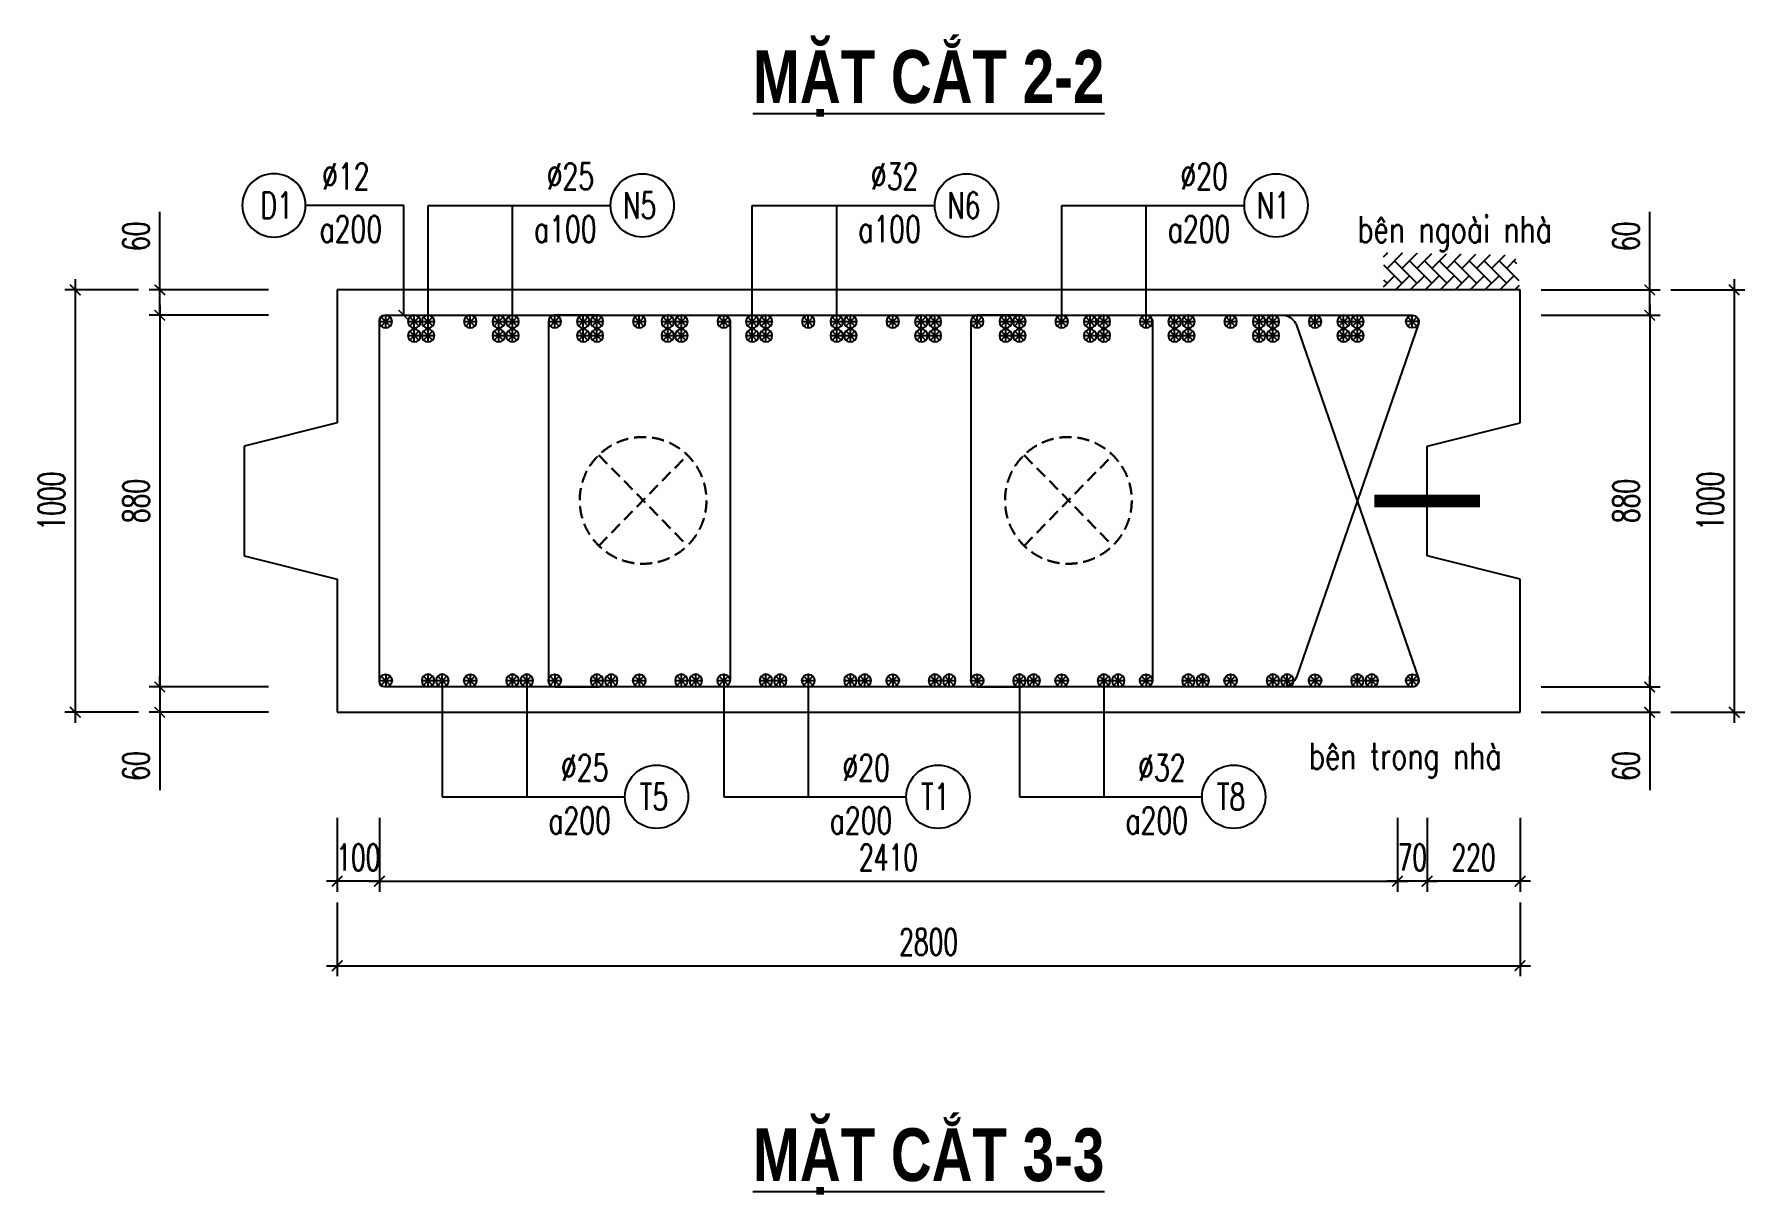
# Model space of a CAD drawing. Header units: millimetres. Extents: x -143570 to 58447, y -1448440 to -1202244.
# Drawn here: x -13922 to 2275, y -1409133 to -1398142 of the extents above; entities that cross this region are included whole.
import ezdxf
from ezdxf.enums import TextEntityAlignment as Align

# ---------------------------------------------------------------- set-up
doc = ezdxf.new("R2010")
doc.units = ezdxf.units.MM
doc.header["$LTSCALE"] = 30
doc.header["$PDMODE"] = 3
doc.linetypes.add('DASHED', pattern=[19.05, 12.7, -6.35])
doc.layers.get('0').update_dxf_attribs({"lineweight": 9})
doc.layers.get('Defpoints').update_dxf_attribs({"lineweight": 9})
for name, color, linetype in [('ccu11-Cotthep', 9, 'Continuous'), ('ccu11-Dim', 8, 'Continuous'), ('ccu11-Hatch', 8, 'Continuous'), ('ccu11-Text', 31, 'Continuous'), ('ccu11-Thay', 7, 'Continuous'), ('ccu11-Thep', 4, 'Continuous'), ('ccu11-Thep doc', 4, 'Continuous'), ('ccu11-Thepdai', 6, 'Continuous')]:
    doc.layers.add(name, color=color, linetype=linetype)
doc.layers.add('ccu11-Khuat', color=9, linetype='DASHED', lineweight=30)
doc.layers.add('Vicom_thep doc', color=1, linetype='Continuous', lineweight=35)
doc.styles.add('ccu11-dim', font='vnsimli.shx', dxfattribs={"width": 0.65, "bigfont": 'bigfont.shx'})
doc.styles.add('ccu11-VnAvH-B', font='')
doc.styles.add('ccu11-vnsimli', font='vnsimli.shx', dxfattribs={"width": 0.8, "bigfont": 'vns.shx'})
doc.styles.add('ccu11-vnsimple', font='vnsimple.shx', dxfattribs={"bigfont": 'bigfont.shx'})
doc.styles.add('ccu11_simli', font='vnsimli.shx', dxfattribs={"width": 0.8})
doc.styles.get('ccu11-VnAvH-B').set_extended_font_data('.VnAvantH', bold=True)
doc.dimstyles.new('ccu11-100', dxfattribs={"dimscale": 100, "dimtxt": 2.5, "dimasz": 1, "dimexe": 1, "dimexo": 2, "dimgap": 1, "dimtad": 1, "dimdec": 0, "dimdsep": 46, "dimtxsty": 'ccu11-dim', "dimblk": 'ARCHTICK', "dimcen": -1, "dimdle": 1, "dimclrd": 256, "dimclre": 256, "dimclrt": 3, "dimadec": 0, "dimazin": 2, "dimtfac": 0.1, "dimtdec": 0, "dimtmove": 0, "dimatfit": 1, "dimldrblk": 'ARCHTICK', "dimfxl": 1, "dimtvp": 0.833333, "dimtolj": 1, "dimtzin": 12, "dimarcsym": 0})
doc.dimstyles.new('ccu11-100x4', dxfattribs={"dimscale": 100, "dimtxt": 2.5, "dimasz": 1, "dimexe": 1, "dimexo": 2, "dimgap": 1, "dimtad": 1, "dimdec": 0, "dimlfac": 0.25, "dimdsep": 46, "dimtxsty": 'ccu11-dim', "dimblk": 'ARCHTICK', "dimcen": -1, "dimdle": 1, "dimclrd": 256, "dimclre": 256, "dimclrt": 3, "dimadec": 0, "dimazin": 2, "dimtfac": 0.1, "dimtdec": 0, "dimtmove": 0, "dimatfit": 1, "dimldrblk": 'ARCHTICK', "dimfxl": 1, "dimtvp": 0.833333, "dimtolj": 1, "dimtzin": 12, "dimarcsym": 0})

# ---------------------------------------------------------------- blocks, each defined once
blk = doc.blocks.new('MCT')
at = {"ltscale": 0.005}
for p, q in [((-0.49, 0), (0.49, 0)), ((0.35, -0.35), (-0.35, 0.35)), ((-0.35, -0.35), (0.35, 0.35)), ((0, -0.49), (0, 0.49))]:
    blk.add_line(p, q, dxfattribs=at)
blk.add_circle((0, 0), 0.492, dxfattribs=at)
blk = doc.blocks.new('*U646')
at = {"layer": 'ccu11-Thep doc', "xscale": -121.9200000001001, "yscale": 121.9200000001001, "zscale": 121.92, "rotation": 270}
blk.add_blockref('MCT', (0, 0), dxfattribs=at)
blk = doc.blocks.new('*U647')
at = {"layer": 'ccu11-Thep doc', "color": 0, "linetype": 'ByBlock', "lineweight": -2, "transparency": 16777216}
for p in [(0, 0), (800, 0), (1600, 0), (2400, 0), (3200, 0), (4000, 0), (4800, 0), (5600, 0), (6400, 0), (7200, 0), (8000, 0), (8800, 0)]:
    blk.add_blockref('*U646', p, dxfattribs=at)
blk = doc.blocks.new('*U648')
at = {"layer": 'ccu11-Thep doc', "xscale": -121.9200000001001, "yscale": 121.9200000001001, "zscale": 121.92, "rotation": 270}
blk.add_blockref('MCT', (0, 0), dxfattribs=at)
blk = doc.blocks.new('*U649')
at = {"layer": 'ccu11-Thep doc', "color": 0, "linetype": 'ByBlock', "lineweight": -2, "transparency": 16777216}
for p in [(0, 0), (800, 0), (1600, 0), (2400, 0), (3200, 0), (4000, 0), (4800, 0), (5600, 0), (6400, 0), (7200, 0), (8000, 0), (8800, 0)]:
    blk.add_blockref('*U648', p, dxfattribs=at)
blk = doc.blocks.new('_ARCHTICK')
at = {"color": 0, "linetype": 'ByBlock', "const_width": 0.15}
blk.add_lwpolyline([(-0.5, -0.5), (0.5, 0.5)], dxfattribs=at)
blk = doc.blocks.new('*D680')
at = {"layer": 'ccu11-Dim', "linetype": 'ByBlock', "lineweight": -2, "ltscale": 30, "transparency": 16777216}
for p, q in [((-12733, -1400563), (-12733, -1399823)), ((-11704, -1400563), (-12833, -1400563)), ((-12733, -1400803), (-12733, -1400563)), ((-11704, -1400803), (-12833, -1400803)), ((-12733, -1400803), (-12733, -1400903))]:
    blk.add_line(p, q, dxfattribs=at)
at = {"layer": 'Defpoints', "color": 0, "linetype": 'ByBlock', "ltscale": 30, "transparency": 16777216}
for p in [(-11504, -1400563), (-12733, -1400803), (-11504, -1400803)]:
    blk.add_point(p, dxfattribs=at)
at = {"layer": 'ccu11-Dim', "linetype": 'ByBlock', "lineweight": -2, "ltscale": 30, "transparency": 16777216, "xscale": 100, "yscale": 100, "zscale": 100}
for p, rotation in [((-12733, -1400563), 270), ((-12733, -1400803), 90)]:
    blk.add_blockref('_ARCHTICK', p, dxfattribs=dict(at, rotation=rotation))
at = {"layer": 'ccu11-Dim', "color": 3, "linetype": 'ByBlock', "ltscale": 30, "transparency": 16777216, "insert": (-12958, -1400055), "char_height": 250, "attachment_point": 5, "rotation": 90, "style": 'ccu11-dim'}
blk.add_mtext('\\A1;60', dxfattribs=at)
blk = doc.blocks.new('*D681')
at = {"layer": 'ccu11-Dim', "linetype": 'ByBlock', "lineweight": -2, "ltscale": 30, "transparency": 16777216}
for p, q in [((-12733, -1400703), (-12733, -1404423)), ((-11704, -1400803), (-12833, -1400803)), ((-11704, -1404323), (-12833, -1404323))]:
    blk.add_line(p, q, dxfattribs=at)
at = {"layer": 'Defpoints', "color": 0, "linetype": 'ByBlock', "ltscale": 30, "transparency": 16777216}
for p in [(-11504, -1400803), (-12733, -1404323), (-11504, -1404323)]:
    blk.add_point(p, dxfattribs=at)
at = {"layer": 'ccu11-Dim', "linetype": 'ByBlock', "lineweight": -2, "ltscale": 30, "transparency": 16777216, "xscale": 100, "yscale": 100, "zscale": 100}
for p, rotation in [((-12733, -1400803), 90), ((-12733, -1404323), 270)]:
    blk.add_blockref('_ARCHTICK', p, dxfattribs=dict(at, rotation=rotation))
at = {"layer": 'ccu11-Dim', "color": 3, "linetype": 'ByBlock', "ltscale": 30, "transparency": 16777216, "insert": (-12958, -1402563), "char_height": 250, "attachment_point": 5, "rotation": 90, "style": 'ccu11-dim'}
blk.add_mtext('\\A1;880', dxfattribs=at)
blk = doc.blocks.new('*D682')
at = {"layer": 'ccu11-Dim', "linetype": 'ByBlock', "lineweight": -2, "ltscale": 30, "transparency": 16777216}
for p, q in [((-12733, -1404323), (-12733, -1404223)), ((-11704, -1404323), (-12833, -1404323)), ((-12733, -1404323), (-12733, -1404563)), ((-11704, -1404563), (-12833, -1404563)), ((-12733, -1404563), (-12733, -1405302))]:
    blk.add_line(p, q, dxfattribs=at)
at = {"layer": 'Defpoints', "color": 0, "linetype": 'ByBlock', "ltscale": 30, "transparency": 16777216}
for p in [(-12733, -1404323), (-11504, -1404323), (-11504, -1404563)]:
    blk.add_point(p, dxfattribs=at)
at = {"layer": 'ccu11-Dim', "linetype": 'ByBlock', "lineweight": -2, "ltscale": 30, "transparency": 16777216, "xscale": 100, "yscale": 100, "zscale": 100}
for p, rotation in [((-12733, -1404323), 270), ((-12733, -1404563), 90)]:
    blk.add_blockref('_ARCHTICK', p, dxfattribs=dict(at, rotation=rotation))
at = {"layer": 'ccu11-Dim', "color": 3, "linetype": 'ByBlock', "ltscale": 30, "transparency": 16777216, "insert": (-12958, -1405071), "char_height": 250, "attachment_point": 5, "rotation": 90, "style": 'ccu11-dim'}
blk.add_mtext('\\A1;60', dxfattribs=at)
blk = doc.blocks.new('*D683')
at = {"layer": 'ccu11-Dim', "linetype": 'ByBlock', "lineweight": -2, "ltscale": 30, "transparency": 16777216}
for p, q in [((-12933, -1400563), (-13633, -1400563)), ((-13533, -1400463), (-13533, -1404663)), ((-12933, -1404563), (-13633, -1404563))]:
    blk.add_line(p, q, dxfattribs=at)
at = {"layer": 'Defpoints', "color": 0, "linetype": 'ByBlock', "ltscale": 30, "transparency": 16777216}
for p in [(-12733, -1400563), (-13533, -1404563), (-12733, -1404563)]:
    blk.add_point(p, dxfattribs=at)
at = {"layer": 'ccu11-Dim', "linetype": 'ByBlock', "lineweight": -2, "ltscale": 30, "transparency": 16777216, "xscale": 100, "yscale": 100, "zscale": 100}
for p, rotation in [((-13533, -1400563), 90), ((-13533, -1404563), 270)]:
    blk.add_blockref('_ARCHTICK', p, dxfattribs=dict(at, rotation=rotation))
at = {"layer": 'ccu11-Dim', "color": 3, "linetype": 'ByBlock', "ltscale": 30, "transparency": 16777216, "insert": (-13758, -1402563), "char_height": 250, "attachment_point": 5, "rotation": 90, "style": 'ccu11-dim'}
blk.add_mtext('\\A1;1000', dxfattribs=at)
blk = doc.blocks.new('*D684')
at = {"layer": 'ccu11-Dim', "linetype": 'ByBlock', "lineweight": -2, "ltscale": 30, "transparency": 16777216}
for p, q in [((-733, -1405563), (-733, -1406263)), ((147, -1405563), (147, -1406263)), ((247, -1406163), (-833, -1406163))]:
    blk.add_line(p, q, dxfattribs=at)
at = {"layer": 'Defpoints', "color": 0, "linetype": 'ByBlock', "ltscale": 30, "transparency": 16777216}
for p in [(-733, -1405363), (147, -1405363), (-733, -1406163)]:
    blk.add_point(p, dxfattribs=at)
at = {"layer": 'ccu11-Dim', "linetype": 'ByBlock', "lineweight": -2, "ltscale": 30, "transparency": 16777216, "xscale": 100, "yscale": 100, "zscale": 100, "rotation": 180}
blk.add_blockref('_ARCHTICK', (-733, -1406163), dxfattribs=at)
at = {"layer": 'ccu11-Dim', "linetype": 'ByBlock', "lineweight": -2, "ltscale": 30, "transparency": 16777216, "xscale": 100, "yscale": 100, "zscale": 100}
blk.add_blockref('_ARCHTICK', (147, -1406163), dxfattribs=at)
at = {"layer": 'ccu11-Dim', "color": 3, "linetype": 'ByBlock', "ltscale": 30, "transparency": 16777216, "insert": (-293, -1405938), "char_height": 250, "attachment_point": 5, "style": 'ccu11-dim'}
blk.add_mtext('\\A1;220', dxfattribs=at)
blk = doc.blocks.new('*D685')
at = {"layer": 'ccu11-Dim', "linetype": 'ByBlock', "lineweight": -2, "ltscale": 30, "transparency": 16777216}
for p, q in [((-11053, -1406363), (-11053, -1407063)), ((147, -1406363), (147, -1407063)), ((-11153, -1406963), (247, -1406963))]:
    blk.add_line(p, q, dxfattribs=at)
at = {"layer": 'Defpoints', "color": 0, "linetype": 'ByBlock', "ltscale": 30, "transparency": 16777216}
for p in [(-11053, -1406163), (147, -1406163), (147, -1406963)]:
    blk.add_point(p, dxfattribs=at)
at = {"layer": 'ccu11-Dim', "linetype": 'ByBlock', "lineweight": -2, "ltscale": 30, "transparency": 16777216, "xscale": 100, "yscale": 100, "zscale": 100, "rotation": 180}
blk.add_blockref('_ARCHTICK', (-11053, -1406963), dxfattribs=at)
at = {"layer": 'ccu11-Dim', "linetype": 'ByBlock', "lineweight": -2, "ltscale": 30, "transparency": 16777216, "xscale": 100, "yscale": 100, "zscale": 100}
blk.add_blockref('_ARCHTICK', (147, -1406963), dxfattribs=at)
at = {"layer": 'ccu11-Dim', "color": 3, "linetype": 'ByBlock', "ltscale": 30, "transparency": 16777216, "insert": (-5453, -1406738), "char_height": 250, "attachment_point": 5, "style": 'ccu11-dim'}
blk.add_mtext('\\A1;2800', dxfattribs=at)
blk = doc.blocks.new('*D686')
at = {"layer": 'ccu11-Dim', "linetype": 'ByBlock', "lineweight": -2, "ltscale": 30, "transparency": 16777216}
for p, q in [((-1013, -1405563), (-1013, -1406263)), ((-733, -1405563), (-733, -1406263)), ((-1013, -1406163), (-1113, -1406163)), ((-733, -1406163), (-1013, -1406163)), ((-733, -1406163), (-633, -1406163))]:
    blk.add_line(p, q, dxfattribs=at)
at = {"layer": 'Defpoints', "color": 0, "linetype": 'ByBlock', "ltscale": 30, "transparency": 16777216}
for p in [(-1013, -1405363), (-733, -1405363), (-1013, -1406163)]:
    blk.add_point(p, dxfattribs=at)
at = {"layer": 'ccu11-Dim', "linetype": 'ByBlock', "lineweight": -2, "ltscale": 30, "transparency": 16777216, "xscale": 100, "yscale": 100, "zscale": 100}
blk.add_blockref('_ARCHTICK', (-1013, -1406163), dxfattribs=at)
at = {"layer": 'ccu11-Dim', "linetype": 'ByBlock', "lineweight": -2, "ltscale": 30, "transparency": 16777216, "xscale": 100, "yscale": 100, "zscale": 100, "rotation": 180}
blk.add_blockref('_ARCHTICK', (-733, -1406163), dxfattribs=at)
at = {"layer": 'ccu11-Dim', "color": 3, "linetype": 'ByBlock', "ltscale": 30, "transparency": 16777216, "insert": (-873, -1405938), "char_height": 250, "attachment_point": 5, "style": 'ccu11-dim'}
blk.add_mtext('\\A1;70', dxfattribs=at)
blk = doc.blocks.new('*D687')
at = {"layer": 'ccu11-Dim', "linetype": 'ByBlock', "lineweight": -2, "ltscale": 30, "transparency": 16777216}
for p, q in [((-10653, -1405563), (-10653, -1406263)), ((-1013, -1405563), (-1013, -1406263)), ((-10753, -1406163), (-913, -1406163))]:
    blk.add_line(p, q, dxfattribs=at)
at = {"layer": 'Defpoints', "color": 0, "linetype": 'ByBlock', "ltscale": 30, "transparency": 16777216}
for p in [(-10653, -1405363), (-1013, -1405363), (-1013, -1406163)]:
    blk.add_point(p, dxfattribs=at)
at = {"layer": 'ccu11-Dim', "linetype": 'ByBlock', "lineweight": -2, "ltscale": 30, "transparency": 16777216, "xscale": 100, "yscale": 100, "zscale": 100, "rotation": 180}
blk.add_blockref('_ARCHTICK', (-10653, -1406163), dxfattribs=at)
at = {"layer": 'ccu11-Dim', "linetype": 'ByBlock', "lineweight": -2, "ltscale": 30, "transparency": 16777216, "xscale": 100, "yscale": 100, "zscale": 100}
blk.add_blockref('_ARCHTICK', (-1013, -1406163), dxfattribs=at)
at = {"layer": 'ccu11-Dim', "color": 3, "linetype": 'ByBlock', "ltscale": 30, "transparency": 16777216, "insert": (-5833, -1405938), "char_height": 250, "attachment_point": 5, "style": 'ccu11-dim'}
blk.add_mtext('\\A1;2410', dxfattribs=at)
blk = doc.blocks.new('*D688')
at = {"layer": 'ccu11-Dim', "linetype": 'ByBlock', "lineweight": -2, "ltscale": 30, "transparency": 16777216}
for p, q in [((-11053, -1405563), (-11053, -1406263)), ((-10653, -1405563), (-10653, -1406263)), ((-11053, -1406163), (-11153, -1406163)), ((-10653, -1406163), (-11053, -1406163)), ((-10653, -1406163), (-10553, -1406163))]:
    blk.add_line(p, q, dxfattribs=at)
at = {"layer": 'Defpoints', "color": 0, "linetype": 'ByBlock', "ltscale": 30, "transparency": 16777216}
for p in [(-11053, -1405363), (-10653, -1405363), (-11053, -1406163)]:
    blk.add_point(p, dxfattribs=at)
at = {"layer": 'ccu11-Dim', "linetype": 'ByBlock', "lineweight": -2, "ltscale": 30, "transparency": 16777216, "xscale": 100, "yscale": 100, "zscale": 100}
blk.add_blockref('_ARCHTICK', (-11053, -1406163), dxfattribs=at)
at = {"layer": 'ccu11-Dim', "linetype": 'ByBlock', "lineweight": -2, "ltscale": 30, "transparency": 16777216, "xscale": 100, "yscale": 100, "zscale": 100, "rotation": 180}
blk.add_blockref('_ARCHTICK', (-10653, -1406163), dxfattribs=at)
at = {"layer": 'ccu11-Dim', "color": 3, "linetype": 'ByBlock', "ltscale": 30, "transparency": 16777216, "insert": (-10853, -1405938), "char_height": 250, "attachment_point": 5, "style": 'ccu11-dim'}
blk.add_mtext('\\A1;100', dxfattribs=at)
blk = doc.blocks.new('SHD')
at = {"layer": 'ccu11-Cotthep'}
blk.add_circle((300, 0), 300, dxfattribs=at)
at = {"layer": 'ccu11-Cotthep', "color": 31, "style": 'ccu11_simli', "width": 0.8}
blk.add_attdef('DK', text='', height=250, dxfattribs=at).set_placement((-101, 65), align=Align.BOTTOM_RIGHT)
blk.add_attdef('KH', text='', height=250, dxfattribs=at).set_placement((300, 0), align=Align.MIDDLE)
blk.add_attdef('KC', text='', height=250, dxfattribs=at).set_placement((-101, -142), align=Align.TOP_RIGHT)
blk = doc.blocks.new('*D689')
at = {"layer": 'ccu11-Dim', "linetype": 'ByBlock', "lineweight": -2, "ltscale": 30, "transparency": 16777216}
for p, q in [((1375, -1400563), (1375, -1399823)), ((347, -1400563), (1475, -1400563)), ((1375, -1400803), (1375, -1400563)), ((347, -1400803), (1475, -1400803)), ((1375, -1400803), (1375, -1400903))]:
    blk.add_line(p, q, dxfattribs=at)
at = {"layer": 'Defpoints', "color": 0, "linetype": 'ByBlock', "ltscale": 30, "transparency": 16777216}
for p in [(147, -1400563), (147, -1400803), (1375, -1400803)]:
    blk.add_point(p, dxfattribs=at)
at = {"layer": 'ccu11-Dim', "linetype": 'ByBlock', "lineweight": -2, "ltscale": 30, "transparency": 16777216, "xscale": 100, "yscale": 100, "zscale": 100}
for p, rotation in [((1375, -1400563), 270), ((1375, -1400803), 90)]:
    blk.add_blockref('_ARCHTICK', p, dxfattribs=dict(at, rotation=rotation))
at = {"layer": 'ccu11-Dim', "color": 3, "linetype": 'ByBlock', "ltscale": 30, "transparency": 16777216, "insert": (1150, -1400055), "char_height": 250, "attachment_point": 5, "rotation": 90, "style": 'ccu11-dim'}
blk.add_mtext('\\A1;60', dxfattribs=at)
blk = doc.blocks.new('*D690')
at = {"layer": 'ccu11-Dim', "linetype": 'ByBlock', "lineweight": -2, "ltscale": 30, "transparency": 16777216}
for p, q in [((1375, -1400703), (1375, -1404423)), ((347, -1400803), (1475, -1400803)), ((347, -1404323), (1475, -1404323))]:
    blk.add_line(p, q, dxfattribs=at)
at = {"layer": 'Defpoints', "color": 0, "linetype": 'ByBlock', "ltscale": 30, "transparency": 16777216}
for p in [(147, -1400803), (147, -1404323), (1375, -1404323)]:
    blk.add_point(p, dxfattribs=at)
at = {"layer": 'ccu11-Dim', "linetype": 'ByBlock', "lineweight": -2, "ltscale": 30, "transparency": 16777216, "xscale": 100, "yscale": 100, "zscale": 100}
for p, rotation in [((1375, -1400803), 90), ((1375, -1404323), 270)]:
    blk.add_blockref('_ARCHTICK', p, dxfattribs=dict(at, rotation=rotation))
at = {"layer": 'ccu11-Dim', "color": 3, "linetype": 'ByBlock', "ltscale": 30, "transparency": 16777216, "insert": (1150, -1402563), "char_height": 250, "attachment_point": 5, "rotation": 90, "style": 'ccu11-dim'}
blk.add_mtext('\\A1;880', dxfattribs=at)
blk = doc.blocks.new('*D691')
at = {"layer": 'ccu11-Dim', "linetype": 'ByBlock', "lineweight": -2, "ltscale": 30, "transparency": 16777216}
for p, q in [((1375, -1404323), (1375, -1404223)), ((347, -1404323), (1475, -1404323)), ((1375, -1404323), (1375, -1404563)), ((347, -1404563), (1475, -1404563)), ((1375, -1404563), (1375, -1405302))]:
    blk.add_line(p, q, dxfattribs=at)
at = {"layer": 'Defpoints', "color": 0, "linetype": 'ByBlock', "ltscale": 30, "transparency": 16777216}
for p in [(147, -1404323), (1375, -1404323), (147, -1404563)]:
    blk.add_point(p, dxfattribs=at)
at = {"layer": 'ccu11-Dim', "linetype": 'ByBlock', "lineweight": -2, "ltscale": 30, "transparency": 16777216, "xscale": 100, "yscale": 100, "zscale": 100}
for p, rotation in [((1375, -1404323), 270), ((1375, -1404563), 90)]:
    blk.add_blockref('_ARCHTICK', p, dxfattribs=dict(at, rotation=rotation))
at = {"layer": 'ccu11-Dim', "color": 3, "linetype": 'ByBlock', "ltscale": 30, "transparency": 16777216, "insert": (1150, -1405071), "char_height": 250, "attachment_point": 5, "rotation": 90, "style": 'ccu11-dim'}
blk.add_mtext('\\A1;60', dxfattribs=at)
blk = doc.blocks.new('*D692')
at = {"layer": 'ccu11-Dim', "linetype": 'ByBlock', "lineweight": -2, "ltscale": 30, "transparency": 16777216}
for p, q in [((1575, -1400563), (2275, -1400563)), ((2175, -1400463), (2175, -1404663)), ((1575, -1404563), (2275, -1404563))]:
    blk.add_line(p, q, dxfattribs=at)
at = {"layer": 'Defpoints', "color": 0, "linetype": 'ByBlock', "ltscale": 30, "transparency": 16777216}
for p in [(1375, -1400563), (1375, -1404563), (2175, -1404563)]:
    blk.add_point(p, dxfattribs=at)
at = {"layer": 'ccu11-Dim', "linetype": 'ByBlock', "lineweight": -2, "ltscale": 30, "transparency": 16777216, "xscale": 100, "yscale": 100, "zscale": 100}
for p, rotation in [((2175, -1400563), 90), ((2175, -1404563), 270)]:
    blk.add_blockref('_ARCHTICK', p, dxfattribs=dict(at, rotation=rotation))
at = {"layer": 'ccu11-Dim', "color": 3, "linetype": 'ByBlock', "ltscale": 30, "transparency": 16777216, "insert": (1950, -1402563), "char_height": 250, "attachment_point": 5, "rotation": 90, "style": 'ccu11-dim'}
blk.add_mtext('\\A1;1000', dxfattribs=at)
blk = doc.blocks.new('ccu11_block_thep')
at = {"layer": 'ccu11-Thep', "color": 3}
for p, q in [((-0.4, 0), (0.4, 0)), ((-0.28, 0.28), (0.28, -0.28)), ((0.28, 0.28), (-0.28, -0.28)), ((0, 0.4), (0, -0.4))]:
    blk.add_line(p, q, dxfattribs=at)
at = {"layer": 'ccu11-Thep', "color": 1, "const_width": 0.0667}
blk.add_lwpolyline([(-0.4, 0, 1), (0.4, 0, 1), (-0.4, 0, 1)], format="xyb", dxfattribs=at)
at = {"layer": 'ccu11-Thep', "color": 1}
blk.add_circle((0, 0), 0.4, dxfattribs=at)
blk = doc.blocks.new('*U650')
at = {"layer": 'Vicom_thep doc', "xscale": -150, "yscale": 150, "zscale": 150, "rotation": 180}
blk.add_blockref('ccu11_block_thep', (0, 0), dxfattribs=at)
blk = doc.blocks.new('*U651')
at = {"layer": 'ccu11-Thep doc', "color": 0, "linetype": 'ByBlock', "lineweight": -2, "transparency": 16777216}
for p in [(0, 0), (800, 0), (1600, 0), (2400, 0), (3200, 0), (4000, 0), (4800, 0), (5600, 0), (6400, 0), (7200, 0), (8000, 0), (8800, 0)]:
    blk.add_blockref('*U650', p, dxfattribs=at)
blk = doc.blocks.new('*U652')
at = {"layer": 'Vicom_thep doc', "xscale": -150, "yscale": 150, "zscale": 150, "rotation": 180}
blk.add_blockref('ccu11_block_thep', (0, 0), dxfattribs=at)
blk = doc.blocks.new('*U653')
at = {"layer": 'ccu11-Thep doc', "color": 0, "linetype": 'ByBlock', "lineweight": -2, "transparency": 16777216}
for p in [(0, 0), (800, 0), (1600, 0), (2400, 0), (3200, 0), (4000, 0), (4800, 0), (5600, 0), (6400, 0), (7200, 0), (8000, 0), (8800, 0)]:
    blk.add_blockref('*U652', p, dxfattribs=at)
blk = doc.blocks.new('*U640')
at = {"layer": 'Vicom_thep doc', "xscale": -150, "yscale": 150, "zscale": 150, "rotation": 180}
blk.add_blockref('ccu11_block_thep', (0, 0), dxfattribs=at)
blk = doc.blocks.new('*U641')
at = {"layer": 'ccu11-Thep doc', "color": 0, "linetype": 'ByBlock', "lineweight": -2, "transparency": 16777216}
for p in [(0, 0), (800, 0), (1600, 0), (2400, 0), (3200, 0), (4000, 0), (4800, 0), (5600, 0), (6400, 0), (7200, 0), (8000, 0), (8800, 0)]:
    blk.add_blockref('*U640', p, dxfattribs=at)
blk = doc.blocks.new('*U758')
at = {"layer": 'Vicom_thep doc', "xscale": -150, "yscale": 150, "zscale": 150, "rotation": 180}
blk.add_blockref('ccu11_block_thep', (0, 0), dxfattribs=at)
blk = doc.blocks.new('*U759')
at = {"layer": 'ccu11-Thep doc', "color": 0, "linetype": 'ByBlock', "lineweight": -2, "transparency": 16777216}
for p in [(0, 0), (800, 0), (1600, 0), (2400, 0), (3200, 0), (4000, 0), (4800, 0), (5600, 0), (6400, 0), (7200, 0), (8000, 0), (8800, 0)]:
    blk.add_blockref('*U758', p, dxfattribs=at)
blk = doc.blocks.new('*U760')
at = {"layer": 'Vicom_thep doc', "xscale": -150, "yscale": 150, "zscale": 150, "rotation": 180}
blk.add_blockref('ccu11_block_thep', (0, 0), dxfattribs=at)
blk = doc.blocks.new('*U761')
at = {"layer": 'ccu11-Thep doc', "color": 0, "linetype": 'ByBlock', "lineweight": -2, "transparency": 16777216}
for p in [(0, 0), (800, 0), (1600, 0), (2400, 0), (3200, 0), (4000, 0), (4800, 0), (5600, 0), (6400, 0), (7200, 0), (8000, 0), (8800, 0)]:
    blk.add_blockref('*U760', p, dxfattribs=at)
blk = doc.blocks.new('*U762')
at = {"layer": 'Vicom_thep doc', "xscale": -150, "yscale": 150, "zscale": 150, "rotation": 180}
blk.add_blockref('ccu11_block_thep', (0, 0), dxfattribs=at)
blk = doc.blocks.new('*U763')
at = {"layer": 'ccu11-Thep doc', "color": 0, "linetype": 'ByBlock', "lineweight": -2, "transparency": 16777216}
for p in [(0, 0), (800, 0), (1600, 0), (2400, 0), (3200, 0), (4000, 0), (4800, 0), (5600, 0), (6400, 0), (7200, 0), (8000, 0), (8800, 0)]:
    blk.add_blockref('*U762', p, dxfattribs=at)

msp = doc.modelspace()

# ---------------------------------------------------------------- hatches: boundary and pattern name
at = {"layer": 'ccu11-Hatch', "ltscale": 10}
h = msp.add_hatch(dxfattribs=at)
h.set_pattern_fill('AR-HBONE', color=256, scale=25, angle=270, style=0)
h.set_pattern_definition([(45, (-3262995.94, 375893.27), (141.4213562, 4e-14), [300, -100]), (315, (-3262925.23, 375963.98), (141.4213562, 4e-14), [300, -100])])
h.paths.add_polyline_path([(-1145.44, -1400210.2), (-1145.44, -1400562.93), (146.92, -1400562.93), (104.06, -1400231.63)])

# ---------------------------------------------------------------- linework, layer by layer
at = {"layer": 'ccu11-Khuat', "ltscale": 0.3}
for p, q in [((-8575.66, -1402127.22), (-7737.43, -1402985.92)), ((-8575.66, -1402985.92), (-7737.43, -1402127.22)), ((-4548.42, -1402127.22), (-3710.19, -1402985.92)), ((-4548.42, -1402985.92), (-3710.19, -1402127.22))]:
    msp.add_line(p, q, dxfattribs=at)
for centre in [(-8156.54, -1402556.57), (-4129.31, -1402556.57)]:
    msp.add_circle(centre, 600, dxfattribs=at)
at = {"layer": 'ccu11-Thay'}
for p, q in [((146.92, -1400562.93), (-11053.08, -1400562.93)), ((-11053.08, -1400562.93), (-11053.08, -1401822.93)), ((146.92, -1401822.93), (146.92, -1400562.93)), ((-11053.08, -1401822.93), (-11932.85, -1402042.93)), ((-732.85, -1402042.93), (146.92, -1401822.93)), ((-11932.85, -1402042.93), (-11932.85, -1403082.93)), ((-732.85, -1403082.93), (-732.85, -1402042.93)), ((-11932.85, -1403082.93), (-11053.08, -1403302.93)), ((146.92, -1403302.93), (-732.85, -1403082.93)), ((-11053.08, -1403302.93), (-11053.08, -1404562.93)), ((146.92, -1404562.93), (146.92, -1403302.93)), ((-11053.08, -1404562.93), (146.92, -1404562.93))]:
    msp.add_line(p, q, dxfattribs=at)
at = {"layer": 'ccu11-Thep', "const_width": 120}
msp.add_lwpolyline([(-1233.08, -1402562.93), (-233.08, -1402562.93)], dxfattribs=at)
at = {"layer": 'ccu11-Thepdai'}
for points in [[(-2801.28, -1400802.93), (-2080.82, -1400802.93, -0.23620228), (-1969.05, -1400895.68), (-815.17, -1404242.43, -0.5204497), (-871.56, -1404322.93), (-10603.08, -1404322.93, -0.41421356), (-10653.08, -1404272.93), (-10653.08, -1400852.93, -0.41421356), (-10603.08, -1400802.93), (-871.56, -1400802.93, -0.5204497), (-815.17, -1400883.43), (-1969.05, -1404230.18, -0.23620228), (-2080.82, -1404322.93), (-2801.28, -1404322.93)], [(-8572.4, -1400802.93), (-8992.4, -1400802.93, 0.41421356), (-9052.4, -1400862.93), (-9052.4, -1404262.93, 0.41421356), (-8992.4, -1404322.93), (-8572.4, -1404322.93)], [(-7812.4, -1400802.93), (-7392.4, -1400802.93, -0.41421356), (-7332.4, -1400862.93), (-7332.4, -1404262.93, -0.41421356), (-7392.4, -1404322.93), (-7812.4, -1404322.93)], [(-4572.4, -1400802.93), (-4992.4, -1400802.93, 0.41421356), (-5052.4, -1400862.93), (-5052.4, -1404262.93, 0.41421356), (-4992.4, -1404322.93), (-4572.4, -1404322.93)], [(-3812.4, -1400802.93), (-3392.4, -1400802.93, -0.41421356), (-3332.4, -1400862.93), (-3332.4, -1404262.93, -0.41421356), (-3392.4, -1404322.93), (-3812.4, -1404322.93)]]:
    msp.add_lwpolyline(points, format="xyb", dxfattribs=at)

# ---------------------------------------------------------------- block references
at = {"layer": 'ccu11-Cotthep'}
ref = msp.add_blockref('SHD', (-11351.99, -1399762.57), dxfattribs=dict(at, xscale=-1))
ref.add_attrib('KH', 'D1', dxfattribs={"color": 31, "height": 250, "style": 'ccu11-vnsimple', "width": 0.7}).set_placement((-11626.99, -1399762.57), align=Align.MIDDLE_CENTER)
ref.add_attrib('KC', 'a200', dxfattribs={"color": 31, "height": 250, "style": 'ccu11-vnsimple', "width": 0.7}).set_placement((-10923.41, -1399862.57), align=Align.TOP_CENTER)
ref.add_attrib('DK', '`12', dxfattribs={"color": 31, "height": 250, "style": 'ccu11-vnsimple', "width": 0.7}).set_placement((-10971.21, -1399687.57), align=Align.BOTTOM_CENTER)
ref = msp.add_blockref('SHD', (-8464.08, -1399762.57), dxfattribs=at)
ref.add_attrib('KH', 'N5', dxfattribs={"color": 31, "height": 250, "style": 'ccu11-vnsimple', "width": 0.7}).set_placement((-8189.08, -1399762.57), align=Align.MIDDLE_CENTER)
ref.add_attrib('KC', 'a100', dxfattribs={"color": 31, "height": 250, "style": 'ccu11-vnsimple', "width": 0.7}).set_placement((-8892.66, -1399862.57), align=Align.TOP_CENTER)
ref.add_attrib('DK', '`25', dxfattribs={"color": 31, "height": 250, "style": 'ccu11-vnsimple', "width": 0.7}).set_placement((-8844.87, -1399687.57), align=Align.BOTTOM_CENTER)
ref = msp.add_blockref('SHD', (-5394.19, -1399762.57), dxfattribs=at)
ref.add_attrib('KH', 'N6', dxfattribs={"color": 31, "height": 250, "style": 'ccu11-vnsimple', "width": 0.7}).set_placement((-5119.19, -1399762.57), align=Align.MIDDLE_CENTER)
ref.add_attrib('KC', 'a100', dxfattribs={"color": 31, "height": 250, "style": 'ccu11-vnsimple', "width": 0.7}).set_placement((-5822.77, -1399862.57), align=Align.TOP_CENTER)
ref.add_attrib('DK', '`32', dxfattribs={"color": 31, "height": 250, "style": 'ccu11-vnsimple', "width": 0.7}).set_placement((-5774.97, -1399687.57), align=Align.BOTTOM_CENTER)
ref = msp.add_blockref('SHD', (-2463.4, -1399762.57), dxfattribs=at)
ref.add_attrib('KH', 'N1', dxfattribs={"color": 31, "height": 250, "style": 'ccu11-vnsimple', "width": 0.7}).set_placement((-2188.4, -1399762.57), align=Align.MIDDLE_CENTER)
ref.add_attrib('KC', 'a200', dxfattribs={"color": 31, "height": 250, "style": 'ccu11-vnsimple', "width": 0.7}).set_placement((-2891.98, -1399862.57), align=Align.TOP_CENTER)
ref.add_attrib('DK', '`20', dxfattribs={"color": 31, "height": 250, "style": 'ccu11-vnsimple', "width": 0.7}).set_placement((-2844.18, -1399687.57), align=Align.BOTTOM_CENTER)
ref = msp.add_blockref('SHD', (-8328.47, -1405363.29), dxfattribs=at)
ref.add_attrib('KH', 'T5', dxfattribs={"color": 31, "height": 250, "style": 'ccu11-vnsimple', "width": 0.7}).set_placement((-8053.47, -1405363.29), align=Align.MIDDLE_CENTER)
ref.add_attrib('KC', 'a200', dxfattribs={"color": 31, "height": 250, "style": 'ccu11-vnsimple', "width": 0.7}).set_placement((-8757.05, -1405463.29), align=Align.TOP_CENTER)
ref.add_attrib('DK', '`25', dxfattribs={"color": 31, "height": 250, "style": 'ccu11-vnsimple', "width": 0.7}).set_placement((-8709.25, -1405288.29), align=Align.BOTTOM_CENTER)
ref = msp.add_blockref('SHD', (-5664.08, -1405363.29), dxfattribs=at)
ref.add_attrib('KH', 'T1', dxfattribs={"color": 31, "height": 250, "style": 'ccu11-vnsimple', "width": 0.7}).set_placement((-5389.08, -1405363.29), align=Align.MIDDLE_CENTER)
ref.add_attrib('KC', 'a200', dxfattribs={"color": 31, "height": 250, "style": 'ccu11-vnsimple', "width": 0.7}).set_placement((-6092.66, -1405463.29), align=Align.TOP_CENTER)
ref.add_attrib('DK', '`20', dxfattribs={"color": 31, "height": 250, "style": 'ccu11-vnsimple', "width": 0.7}).set_placement((-6044.87, -1405288.29), align=Align.BOTTOM_CENTER)
ref = msp.add_blockref('SHD', (-2864.08, -1405363.29), dxfattribs=at)
ref.add_attrib('KH', 'T8', dxfattribs={"color": 31, "height": 250, "style": 'ccu11-vnsimple', "width": 0.7}).set_placement((-2589.08, -1405363.29), align=Align.MIDDLE_CENTER)
ref.add_attrib('KC', 'a200', dxfattribs={"color": 31, "height": 250, "style": 'ccu11-vnsimple', "width": 0.7}).set_placement((-3292.66, -1405463.29), align=Align.TOP_CENTER)
ref.add_attrib('DK', '`32', dxfattribs={"color": 31, "height": 250, "style": 'ccu11-vnsimple', "width": 0.7}).set_placement((-3244.87, -1405288.29), align=Align.BOTTOM_CENTER)
at = {"layer": 'ccu11-Thep doc'}
for name, p in [('*U647', (-10593.08, -1400862.93)), ('*U761', (-10323.19, -1400862.93)), ('*U651', (-10193.08, -1400862.93)), ('*U763', (-10323.19, -1400995.87)), ('*U759', (-10193.08, -1400995.87)), ('*U653', (-10193.08, -1404262.93)), ('*U641', (-10057.47, -1404262.93))]:
    msp.add_blockref(name, p, dxfattribs=at)
at = {"layer": 'ccu11-Thep doc', "xscale": 121.9200000001001, "yscale": 121.9200000001001, "zscale": 121.9200000001001, "rotation": 90.00000000000001}
for p in [(-872.73, -1400862.93), (-872.73, -1404262.93)]:
    msp.add_blockref('MCT', p, dxfattribs=at)
at = {"layer": 'ccu11-Thep doc', "xscale": -1, "rotation": 180}
msp.add_blockref('*U649', (-10593.08, -1404262.93), dxfattribs=at)

# ---------------------------------------------------------------- texts
at = {"layer": 'ccu11-Text', "color": 2, "style": 'ccu11-VnAvH-B', "width": 0.8}
msp.add_text('%%UmÆt c¾t 2-2', height=500, dxfattribs=at).set_placement((-5453.08, -1398792.8), align=Align.CENTER)
at = {"layer": 'ccu11-Text', "linetype": 'Continuous', "style": 'ccu11-vnsimli', "width": 0.75}
for s, p in [('bªn ngoµi nhµ', (-472.63, -1400114.78)), ('bªn trong nhµ', (-940.5, -1405101.4))]:
    msp.add_text(s, height=250, dxfattribs=at).set_placement(p, align=Align.CENTER)
at = {"layer": 'ccu11-Text', "color": 3, "style": 'ccu11-VnAvH-B', "width": 0.8}
msp.add_text('%%UmÆt c¾t 3-3', height=500, dxfattribs=at).set_placement((-5453.08, -1409002.74), align=Align.CENTER)

# ---------------------------------------------------------------- dimensions: what is measured, and where the dimension line sits
at = {"layer": 'ccu11-Dim', "linetype": 'ByBlock', "ltscale": 30}
for base, p1, p2, angle, picture, middle in [((-12732.85, -1400802.93), (-11504.45, -1400562.93), (-11504.45, -1400802.93), 90, '*D680', (-12732.85, -1400054.95)), ((1375.31, -1400802.93), (146.92, -1400562.93), (146.92, -1400802.93), 90, '*D689', (1375.31, -1400054.95)), ((-12732.85, -1404322.93), (-11504.45, -1404562.93), (-11504.45, -1404322.93), 270, '*D682', (-12732.85, -1405070.91)), ((1375.31, -1404322.93), (146.92, -1404562.93), (146.92, -1404322.93), 270, '*D691', (1375.31, -1405070.91))]:
    dim = msp.add_linear_dim(base=base, p1=p1, p2=p2, angle=angle, dimstyle='ccu11-100x4', dxfattribs=at)
    dim.commit()
    dim.dimension.update_dxf_attribs({"geometry": picture, "text_midpoint": middle, "dimtype": 160})
for base, p1, p2, picture, middle in [((-13532.85, -1404562.93), (-12732.85, -1400562.93), (-12732.85, -1404562.93), '*D683', (-13757.85, -1402562.93)), ((2175.31, -1404562.93), (1375.31, -1400562.93), (1375.31, -1404562.93), '*D692', (1950.31, -1402562.93))]:
    dim = msp.add_linear_dim(base=base, p1=p1, p2=p2, angle=90, dimstyle='ccu11-100x4', dxfattribs=at)
    dim.commit()
    dim.dimension.update_dxf_attribs({"geometry": picture, "text_midpoint": middle})
for base, p1, p2, picture, middle in [((-12732.85, -1404322.93), (-11504.45, -1400802.93), (-11504.45, -1404322.93), '*D681', (-12957.85, -1402562.93)), ((1375.31, -1404322.93), (146.92, -1400802.93), (146.92, -1404322.93), '*D690', (1150.31, -1402562.93))]:
    dim = msp.add_linear_dim(base=base, p1=p1, p2=p2, angle=90, dimstyle='ccu11-100x4', override={"dimtmove": 1}, dxfattribs=at)
    dim.commit()
    dim.dimension.update_dxf_attribs({"geometry": picture, "text_midpoint": middle})
for base, p1, p2, picture, middle in [((-11053.08, -1406163.29), (-10653.08, -1405363.29), (-11053.08, -1405363.29), '*D688', (-10853.08, -1405938.29)), ((-1013.08, -1406163.29), (-733.08, -1405363.29), (-1013.08, -1405363.29), '*D686', (-873.08, -1405938.29))]:
    dim = msp.add_linear_dim(base=base, p1=p1, p2=p2, dimstyle='ccu11-100x4', override={"dimtix": 1}, dxfattribs=at)
    dim.commit()
    dim.dimension.update_dxf_attribs({"geometry": picture, "text_midpoint": middle})
for base, p1, p2, picture, middle in [((-1013.08, -1406163.29), (-10653.08, -1405363.29), (-1013.08, -1405363.29), '*D687', (-5833.08, -1405938.29)), ((-733.08, -1406163.29), (146.92, -1405363.29), (-733.08, -1405363.29), '*D684', (-293.08, -1405938.29)), ((146.92, -1406963.29), (-11053.08, -1406163.29), (146.92, -1406163.29), '*D685', (-5453.08, -1406738.29))]:
    dim = msp.add_linear_dim(base=base, p1=p1, p2=p2, dimstyle='ccu11-100x4', dxfattribs=at)
    dim.commit()
    dim.dimension.update_dxf_attribs({"geometry": picture, "text_midpoint": middle})

# ---------------------------------------------------------------- leaders
at = {"layer": 'ccu11-Cotthep', "linetype": 'ByBlock', "ltscale": 30}
msp.add_leader([(-10422.99, -1400802.93), (-10422.99, -1399762.57), (-11351.99, -1399762.57)], dimstyle='ccu11-100x4', dxfattribs=at)
at = {"layer": 'ccu11-Cotthep'}
for points in [[(-10193.08, -1400862.93), (-10193.08, -1399762.57), (-8464.08, -1399762.57)], [(-9393.08, -1400862.93), (-9393.08, -1399762.57), (-8464.08, -1399762.57)], [(-7123.19, -1400995.87), (-7123.19, -1399762.57), (-5394.19, -1399762.57)], [(-6323.19, -1400995.87), (-6323.19, -1399762.57), (-5394.19, -1399762.57)], [(-4192.4, -1400862.93), (-4192.4, -1399762.57), (-2463.4, -1399762.57)], [(-3392.4, -1400862.93), (-3392.4, -1399762.57), (-2463.4, -1399762.57)], [(-10057.47, -1404262.93), (-10057.47, -1405363.29), (-8328.47, -1405363.29)], [(-9257.47, -1404262.93), (-9257.47, -1405363.29), (-8328.47, -1405363.29)], [(-7393.08, -1404262.93), (-7393.08, -1405363.29), (-5664.08, -1405363.29)], [(-6593.08, -1404262.93), (-6593.08, -1405363.29), (-5664.08, -1405363.29)], [(-4593.08, -1404262.93), (-4593.08, -1405363.29), (-2864.08, -1405363.29)], [(-3793.08, -1404262.93), (-3793.08, -1405363.29), (-2864.08, -1405363.29)]]:
    msp.add_leader(points, dimstyle='ccu11-100', override={"dimasz": 1.5, "dimgap": 1, "dimtad": 0, "dimldrblk": 'None', "dimfxl": 3, "dimfxlon": 1, "dimtfill": 1, "dimarcsym": 1}, dxfattribs=at)

doc.saveas('drawing.dxf')
